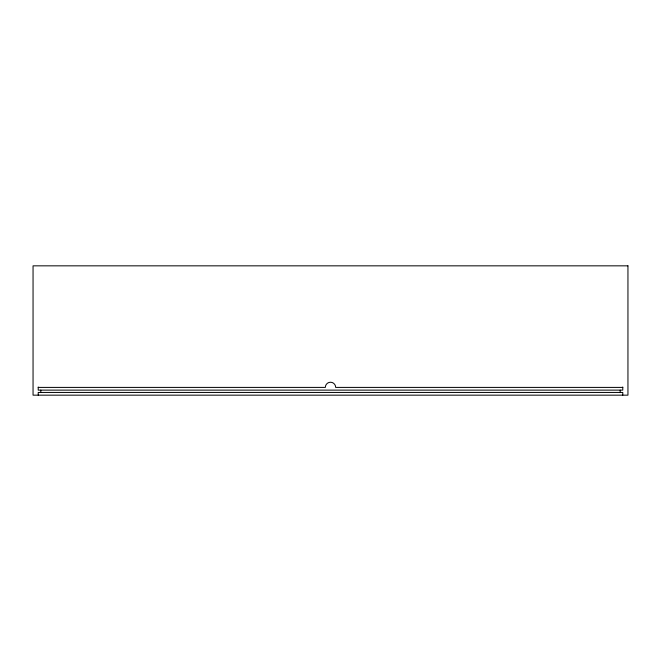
<?xml version="1.0" encoding="UTF-8"?>
<svg xmlns="http://www.w3.org/2000/svg" width="661" height="661" viewBox="0 0 661 661"><rect width="100%" height="100%" fill="white"/><g stroke="black" fill="none" stroke-linecap="round" stroke-linejoin="round"><path stroke-width="0.99" d="M38.222 387.404L325.328 387.404A5.172 5.172 0 0 1 330.5 382.232A5.172 5.172 0 0 1 335.672 387.404L622.778 387.404M622.778 387.024L622.778 390.122L38.222 390.122L38.222 387.024M622.778 395.162L622.778 392.444L38.222 392.444L38.222 395.162M620.192 390.122L620.192 392.444M40.808 390.122L40.808 392.444M627.95 265.838L33.05 265.838L33.05 395.162L627.95 395.162L627.95 265.838"/></g></svg>
